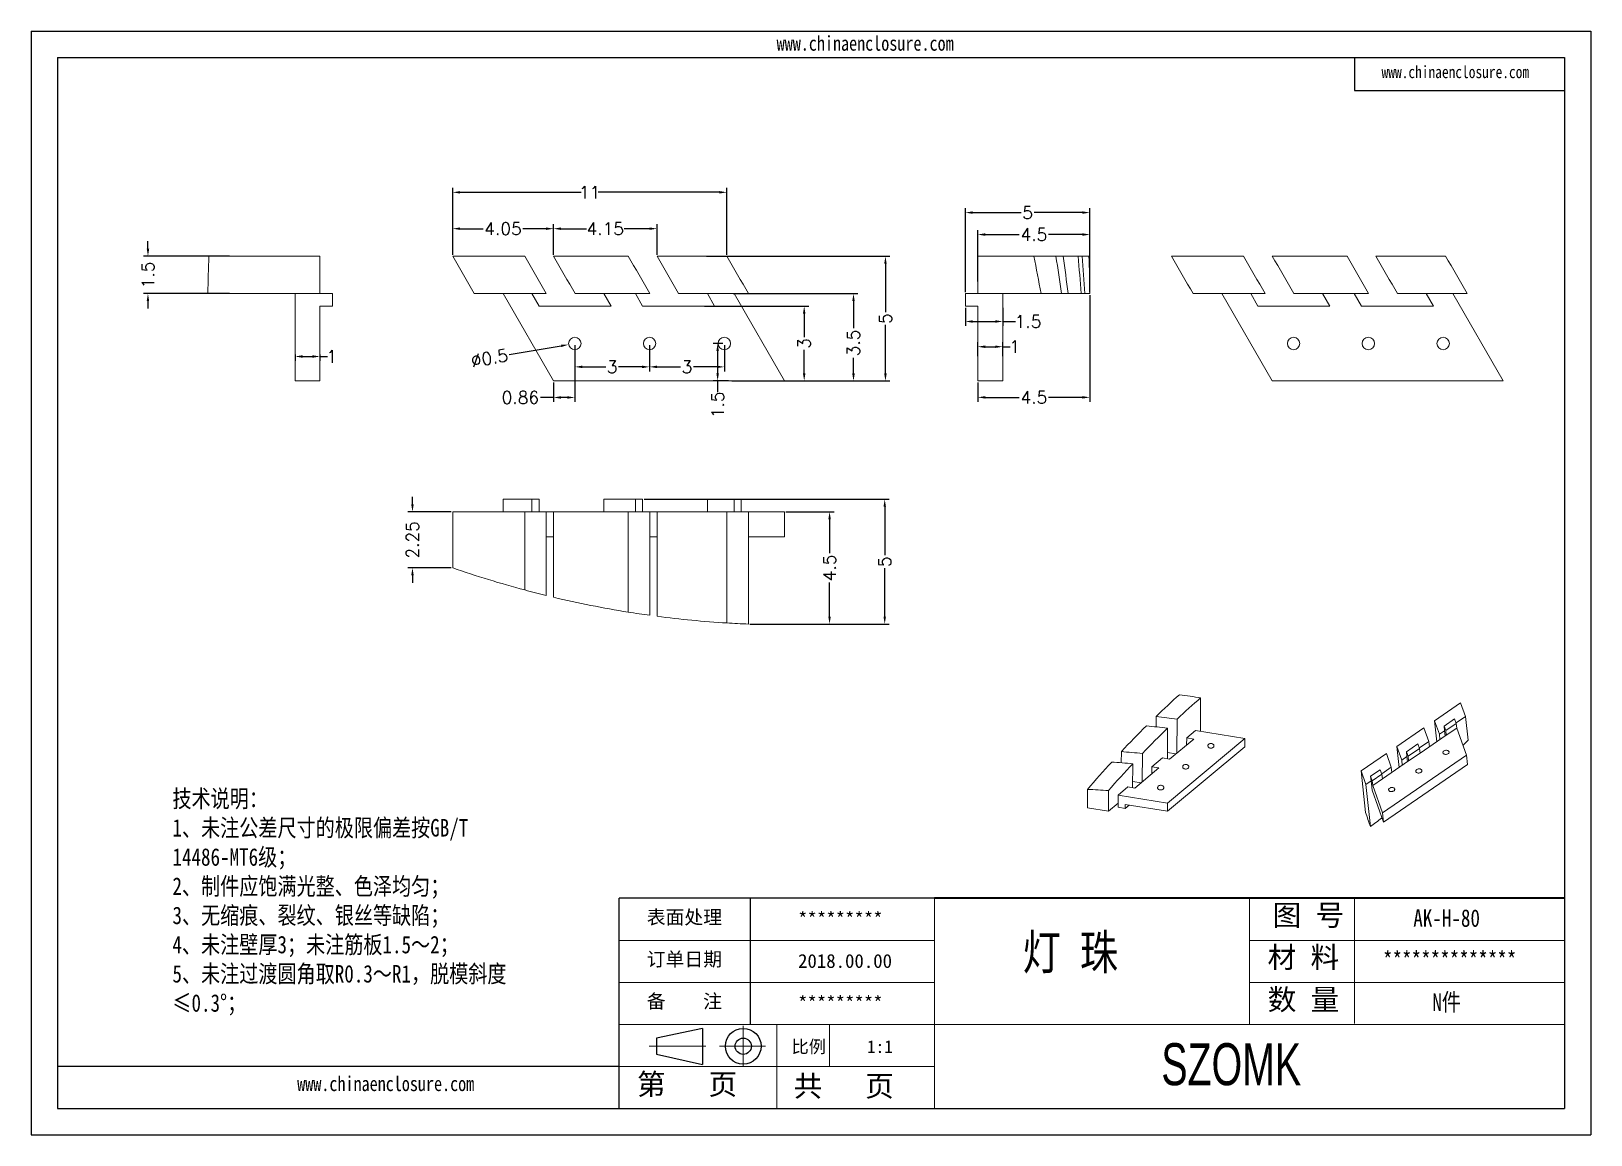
# Model space of a CAD drawing. Header units: inches. Extents: x 1582 to 2189, y 327 to 504.
# Drawn here: x 2126.6 to 2189.1, y 326.9 to 371.2 of the extents above; entities that cross this region are included whole.
import ezdxf

# ---------------------------------------------------------------- set-up
doc = ezdxf.new("R2010")
doc.units = ezdxf.units.IN
doc.header["$LTSCALE"] = 15
doc.linetypes.add('CENTER2', pattern=[28.575, 19.05, -3.175, 3.175, -3.175])
doc.layers.add('文字', color=81, linetype='Continuous')
for name, color, linetype, lineweight in [('粗实线', 7, 'Continuous', 30), ('细实线', 3, 'Continuous', 9), ('细点划线', 2, 'CENTER2', 9)]:
    doc.layers.add(name, color=color, linetype=linetype, lineweight=lineweight)
doc.styles.get("Standard").update_dxf_attribs({"font": 'txt', "bigfont": 'gbcbig.shx'})
doc.styles.add('宋体', font='', dxfattribs={"width": 0.8, "height": 3.5})
doc.styles.add('长仿宋', font='', dxfattribs={"width": 0.7, "height": 4})
doc.styles.get('宋体').set_extended_font_data('SimSun')
doc.styles.get('长仿宋').set_extended_font_data('SimSun')
doc.dimstyles.new('1', dxfattribs={"dimtxt": 0.5, "dimasz": 0.3, "dimexe": 0.18, "dimexo": 0.0625, "dimgap": 0.09, "dimtad": 0, "dimdsep": 46, "dimtxsty": 'Standard', "dimcen": 0, "dimclrd": 3, "dimclre": 3, "dimclrt": 256, "dimadec": 0, "dimazin": 2, "dimtfac": 1, "dimtofl": 0, "dimtmove": 0, "dimatfit": 3, "dimfxl": 1, "dimtolj": 1, "dimtzin": 0, "dimarcsym": 0})

# ---------------------------------------------------------------- blocks, each defined once
blk = doc.blocks.new('*D23')
at = {"color": 3, "lineweight": -2}
for p, q in [((2143.484, 362.193), (2143.484, 364.873)), ((2154.484, 362.193), (2154.484, 364.873)), ((2143.784, 364.693), (2148.644, 364.693)), ((2154.184, 364.693), (2149.324, 364.693))]:
    blk.add_line(p, q, dxfattribs=at)
at = {"color": 3}
for points in [[(2143.784, 364.743), (2143.784, 364.643), (2143.484, 364.693)], [(2154.184, 364.743), (2154.184, 364.643), (2154.484, 364.693)]]:
    blk.add_solid(points, dxfattribs=at)
at = {"layer": 'Defpoints', "color": 0}
for p in [(2154.484, 364.693), (2143.484, 362.131), (2154.484, 362.131)]:
    blk.add_point(p, dxfattribs=at)
at = {"insert": (2148.984, 364.693), "char_height": 0.5, "attachment_point": 5}
blk.add_mtext('\\A1;11', dxfattribs=at)
blk = doc.blocks.new('*D24')
at = {"color": 3, "lineweight": -2}
for p, q in [((2153.666, 362.131), (2161.028, 362.131)), ((2160.848, 361.831), (2160.848, 359.887)), ((2160.848, 357.431), (2160.848, 359.374)), ((2154.68, 357.131), (2161.028, 357.131))]:
    blk.add_line(p, q, dxfattribs=at)
at = {"color": 3}
for points in [[(2160.798, 361.831), (2160.898, 361.831), (2160.848, 362.131)], [(2160.798, 357.431), (2160.898, 357.431), (2160.848, 357.131)]]:
    blk.add_solid(points, dxfattribs=at)
at = {"layer": 'Defpoints', "color": 0}
for p in [(2153.603, 362.131), (2154.618, 357.131), (2160.848, 357.131)]:
    blk.add_point(p, dxfattribs=at)
at = {"insert": (2160.848, 359.631), "char_height": 0.5, "attachment_point": 5, "rotation": 90}
blk.add_mtext('\\A1;5', dxfattribs=at)
blk = doc.blocks.new('*D25')
at = {"color": 3, "lineweight": -2}
for p, q in [((2154.743, 360.631), (2159.746, 360.631)), ((2159.566, 360.331), (2159.566, 359.244)), ((2159.566, 357.431), (2159.566, 358.064)), ((2154.743, 357.131), (2159.746, 357.131))]:
    blk.add_line(p, q, dxfattribs=at)
at = {"color": 3}
for points in [[(2159.516, 360.331), (2159.616, 360.331), (2159.566, 360.631)], [(2159.516, 357.431), (2159.616, 357.431), (2159.566, 357.131)]]:
    blk.add_solid(points, dxfattribs=at)
at = {"layer": 'Defpoints', "color": 0}
for p in [(2154.68, 360.631), (2159.566, 360.631), (2154.68, 357.131)]:
    blk.add_point(p, dxfattribs=at)
at = {"insert": (2159.566, 358.654), "char_height": 0.5, "attachment_point": 5, "rotation": 90}
blk.add_mtext('\\A1;3.5', dxfattribs=at)
blk = doc.blocks.new('*D26')
at = {"color": 3, "lineweight": -2}
for p, q in [((2153.586, 360.131), (2157.768, 360.131)), ((2157.588, 359.831), (2157.588, 358.887)), ((2157.588, 357.431), (2157.588, 358.374)), ((2154.805, 357.131), (2157.768, 357.131))]:
    blk.add_line(p, q, dxfattribs=at)
at = {"color": 3}
for points in [[(2157.538, 359.831), (2157.638, 359.831), (2157.588, 360.131)], [(2157.538, 357.431), (2157.638, 357.431), (2157.588, 357.131)]]:
    blk.add_solid(points, dxfattribs=at)
at = {"layer": 'Defpoints', "color": 0}
for p in [(2153.524, 360.131), (2157.588, 360.131), (2154.743, 357.131)]:
    blk.add_point(p, dxfattribs=at)
at = {"insert": (2157.588, 358.631), "char_height": 0.5, "attachment_point": 5, "rotation": 90}
blk.add_mtext('\\A1;3', dxfattribs=at)
blk = doc.blocks.new('*D27')
at = {"color": 3, "lineweight": -2}
for p, q in [((2154.321, 358.631), (2153.935, 358.631)), ((2154.115, 358.331), (2154.115, 357.431)), ((2154.555, 357.131), (2153.935, 357.131)), ((2154.115, 357.131), (2154.115, 356.679))]:
    blk.add_line(p, q, dxfattribs=at)
at = {"color": 3}
for points in [[(2154.065, 358.331), (2154.165, 358.331), (2154.115, 358.631)], [(2154.065, 357.431), (2154.165, 357.431), (2154.115, 357.131)]]:
    blk.add_solid(points, dxfattribs=at)
at = {"layer": 'Defpoints', "color": 0}
for p in [(2154.384, 358.631), (2154.115, 357.131), (2154.618, 357.131)]:
    blk.add_point(p, dxfattribs=at)
at = {"insert": (2154.115, 356.173), "char_height": 0.5, "attachment_point": 5, "rotation": 90}
blk.add_mtext('\\A1;1.5', dxfattribs=at)
blk = doc.blocks.new('*D28')
at = {"color": 3, "lineweight": -2}
for p, q in [((2143.484, 362.193), (2143.484, 363.416)), ((2143.784, 363.236), (2144.708, 363.236)), ((2147.229, 363.236), (2146.305, 363.236)), ((2147.529, 362.193), (2147.529, 363.416))]:
    blk.add_line(p, q, dxfattribs=at)
at = {"color": 3}
for points in [[(2143.784, 363.286), (2143.784, 363.186), (2143.484, 363.236)], [(2147.229, 363.286), (2147.229, 363.186), (2147.529, 363.236)]]:
    blk.add_solid(points, dxfattribs=at)
at = {"layer": 'Defpoints', "color": 0}
for p in [(2143.484, 363.236), (2143.484, 362.131), (2147.529, 362.131)]:
    blk.add_point(p, dxfattribs=at)
at = {"insert": (2145.506, 363.236), "char_height": 0.5, "attachment_point": 5}
blk.add_mtext('\\A1;4.05', dxfattribs=at)
blk = doc.blocks.new('*D29')
at = {"color": 3, "lineweight": -2}
for p, q in [((2147.529, 362.193), (2147.529, 363.416)), ((2147.829, 363.236), (2148.85, 363.236)), ((2151.384, 363.236), (2150.363, 363.236)), ((2151.684, 362.193), (2151.684, 363.416))]:
    blk.add_line(p, q, dxfattribs=at)
at = {"color": 3}
for points in [[(2147.829, 363.286), (2147.829, 363.186), (2147.529, 363.236)], [(2151.384, 363.286), (2151.384, 363.186), (2151.684, 363.236)]]:
    blk.add_solid(points, dxfattribs=at)
at = {"layer": 'Defpoints', "color": 0}
for p in [(2151.684, 363.236), (2147.529, 362.131), (2151.684, 362.131)]:
    blk.add_point(p, dxfattribs=at)
at = {"insert": (2149.606, 363.236), "char_height": 0.5, "attachment_point": 5}
blk.add_mtext('\\A1;4.15', dxfattribs=at)
blk = doc.blocks.new('*D32')
at = {"color": 3, "lineweight": -2}
for p, q in [((2148.384, 358.568), (2148.384, 356.288)), ((2147.525, 357.068), (2147.525, 356.288)), ((2147.525, 356.468), (2147.001, 356.468)), ((2148.084, 356.468), (2147.825, 356.468))]:
    blk.add_line(p, q, dxfattribs=at)
at = {"color": 3}
for points in [[(2147.825, 356.518), (2147.825, 356.418), (2147.525, 356.468)], [(2148.084, 356.518), (2148.084, 356.418), (2148.384, 356.468)]]:
    blk.add_solid(points, dxfattribs=at)
at = {"layer": 'Defpoints', "color": 0}
for p in [(2148.384, 358.631), (2147.525, 357.131), (2148.384, 356.468)]:
    blk.add_point(p, dxfattribs=at)
at = {"insert": (2146.202, 356.468), "char_height": 0.5, "attachment_point": 5}
blk.add_mtext('\\A1;0.86', dxfattribs=at)
blk = doc.blocks.new('*D33')
at = {"color": 3, "lineweight": -2}
for p, q in [((2148.384, 358.568), (2148.384, 357.515)), ((2151.384, 358.568), (2151.384, 357.515)), ((2148.684, 357.695), (2149.627, 357.695)), ((2151.084, 357.695), (2150.14, 357.695))]:
    blk.add_line(p, q, dxfattribs=at)
at = {"color": 3}
for points in [[(2148.684, 357.745), (2148.684, 357.645), (2148.384, 357.695)], [(2151.084, 357.745), (2151.084, 357.645), (2151.384, 357.695)]]:
    blk.add_solid(points, dxfattribs=at)
at = {"layer": 'Defpoints', "color": 0}
for p in [(2148.384, 358.631), (2151.384, 358.631), (2151.384, 357.695)]:
    blk.add_point(p, dxfattribs=at)
at = {"insert": (2149.884, 357.695), "char_height": 0.5, "attachment_point": 5}
blk.add_mtext('\\A1;3', dxfattribs=at)
blk = doc.blocks.new('*D34')
at = {"color": 3, "lineweight": -2}
for p, q in [((2151.384, 358.568), (2151.384, 357.515)), ((2154.384, 358.568), (2154.384, 357.515)), ((2151.684, 357.695), (2152.627, 357.695)), ((2154.084, 357.695), (2153.14, 357.695))]:
    blk.add_line(p, q, dxfattribs=at)
at = {"color": 3}
for points in [[(2151.684, 357.745), (2151.684, 357.645), (2151.384, 357.695)], [(2154.084, 357.745), (2154.084, 357.645), (2154.384, 357.695)]]:
    blk.add_solid(points, dxfattribs=at)
at = {"layer": 'Defpoints', "color": 0}
for p in [(2151.384, 358.631), (2154.384, 358.631), (2154.384, 357.695)]:
    blk.add_point(p, dxfattribs=at)
at = {"insert": (2152.884, 357.695), "char_height": 0.5, "attachment_point": 5}
blk.add_mtext('\\A1;3', dxfattribs=at)
blk = doc.blocks.new('*D35')
at = {"color": 3, "lineweight": -2}
for p, q in [((2169.053, 360.568), (2169.053, 356.293)), ((2164.553, 357.068), (2164.553, 356.293)), ((2164.853, 356.473), (2166.213, 356.473)), ((2168.753, 356.473), (2167.393, 356.473))]:
    blk.add_line(p, q, dxfattribs=at)
at = {"color": 3}
for points in [[(2164.853, 356.523), (2164.853, 356.423), (2164.553, 356.473)], [(2168.753, 356.523), (2168.753, 356.423), (2169.053, 356.473)]]:
    blk.add_solid(points, dxfattribs=at)
at = {"layer": 'Defpoints', "color": 0}
for p in [(2169.053, 360.631), (2164.553, 357.131), (2169.053, 356.473)]:
    blk.add_point(p, dxfattribs=at)
at = {"insert": (2166.803, 356.473), "char_height": 0.5, "attachment_point": 5}
blk.add_mtext('\\A1;4.5', dxfattribs=at)
blk = doc.blocks.new('*D36')
at = {"color": 3, "lineweight": -2}
for p, q in [((2164.553, 358.118), (2164.553, 358.683)), ((2165.553, 358.118), (2165.553, 358.683)), ((2164.853, 358.503), (2165.253, 358.503)), ((2165.553, 358.503), (2165.853, 358.503))]:
    blk.add_line(p, q, dxfattribs=at)
at = {"color": 3}
for points in [[(2164.853, 358.553), (2164.853, 358.453), (2164.553, 358.503)], [(2165.253, 358.553), (2165.253, 358.453), (2165.553, 358.503)]]:
    blk.add_solid(points, dxfattribs=at)
at = {"layer": 'Defpoints', "color": 0}
for p in [(2164.553, 358.056), (2165.553, 358.503), (2165.553, 358.056)]:
    blk.add_point(p, dxfattribs=at)
at = {"insert": (2166.026, 358.503), "char_height": 0.5, "attachment_point": 5}
blk.add_mtext('\\A1;1', dxfattribs=at)
blk = doc.blocks.new('*D37')
at = {"color": 3, "lineweight": -2}
for p, q in [((2164.053, 360.068), (2164.053, 359.335)), ((2165.553, 360.068), (2165.553, 359.335)), ((2164.353, 359.515), (2165.253, 359.515)), ((2165.553, 359.515), (2166.065, 359.515))]:
    blk.add_line(p, q, dxfattribs=at)
at = {"color": 3}
for points in [[(2164.353, 359.565), (2164.353, 359.465), (2164.053, 359.515)], [(2165.253, 359.565), (2165.253, 359.465), (2165.553, 359.515)]]:
    blk.add_solid(points, dxfattribs=at)
at = {"layer": 'Defpoints', "color": 0}
for p in [(2164.053, 360.131), (2165.553, 360.131), (2165.553, 359.515)]:
    blk.add_point(p, dxfattribs=at)
at = {"insert": (2166.571, 359.515), "char_height": 0.5, "attachment_point": 5}
blk.add_mtext('\\A1;1.5', dxfattribs=at)
blk = doc.blocks.new('*D38')
at = {"color": 3, "lineweight": -2}
for p, q in [((2164.553, 361.122), (2164.553, 363.18)), ((2164.853, 363), (2166.213, 363)), ((2168.753, 363), (2167.393, 363)), ((2169.053, 360.693), (2169.053, 363.18))]:
    blk.add_line(p, q, dxfattribs=at)
at = {"color": 3}
for points in [[(2164.853, 363.05), (2164.853, 362.95), (2164.553, 363)], [(2168.753, 363.05), (2168.753, 362.95), (2169.053, 363)]]:
    blk.add_solid(points, dxfattribs=at)
at = {"layer": 'Defpoints', "color": 0}
for p in [(2169.053, 363), (2164.553, 361.06), (2169.053, 360.631)]:
    blk.add_point(p, dxfattribs=at)
at = {"insert": (2166.803, 363), "char_height": 0.5, "attachment_point": 5}
blk.add_mtext('\\A1;4.5', dxfattribs=at)
blk = doc.blocks.new('*D39')
at = {"color": 3, "lineweight": -2}
for p, q in [((2164.053, 360.693), (2164.053, 364.061)), ((2164.353, 363.881), (2166.296, 363.881)), ((2168.753, 363.881), (2166.81, 363.881)), ((2169.053, 360.693), (2169.053, 364.061))]:
    blk.add_line(p, q, dxfattribs=at)
at = {"color": 3}
for points in [[(2164.353, 363.931), (2164.353, 363.831), (2164.053, 363.881)], [(2168.753, 363.931), (2168.753, 363.831), (2169.053, 363.881)]]:
    blk.add_solid(points, dxfattribs=at)
at = {"layer": 'Defpoints', "color": 0}
for p in [(2169.053, 363.881), (2164.053, 360.631), (2169.053, 360.631)]:
    blk.add_point(p, dxfattribs=at)
at = {"insert": (2166.553, 363.881), "char_height": 0.5, "attachment_point": 5}
blk.add_mtext('\\A1;5', dxfattribs=at)
blk = doc.blocks.new('*D40')
at = {"color": 3, "lineweight": -2}
for p, q in [((2137.159, 358.194), (2137.159, 357.931)), ((2137.459, 358.111), (2137.859, 358.111)), ((2138.159, 358.194), (2138.159, 357.931)), ((2138.159, 358.111), (2138.459, 358.111))]:
    blk.add_line(p, q, dxfattribs=at)
at = {"color": 3}
for points in [[(2137.459, 358.161), (2137.459, 358.061), (2137.159, 358.111)], [(2137.859, 358.161), (2137.859, 358.061), (2138.159, 358.111)]]:
    blk.add_solid(points, dxfattribs=at)
at = {"layer": 'Defpoints', "color": 0}
for p in [(2137.159, 358.256), (2138.159, 358.256), (2138.159, 358.111)]:
    blk.add_point(p, dxfattribs=at)
at = {"insert": (2138.632, 358.111), "char_height": 0.5, "attachment_point": 5}
blk.add_mtext('\\A1;1', dxfattribs=at)
blk = doc.blocks.new('*D41')
at = {"color": 3, "lineweight": -2}
for p, q in [((2131.258, 362.431), (2131.258, 362.731)), ((2134.525, 362.131), (2131.078, 362.131)), ((2134.525, 360.631), (2131.078, 360.631)), ((2131.258, 360.331), (2131.258, 360.031))]:
    blk.add_line(p, q, dxfattribs=at)
at = {"color": 3}
for points in [[(2131.208, 362.431), (2131.308, 362.431), (2131.258, 362.131)], [(2131.208, 360.331), (2131.308, 360.331), (2131.258, 360.631)]]:
    blk.add_solid(points, dxfattribs=at)
at = {"layer": 'Defpoints', "color": 0}
for p in [(2131.258, 362.131), (2134.588, 362.131), (2134.588, 360.631)]:
    blk.add_point(p, dxfattribs=at)
at = {"insert": (2131.258, 361.381), "char_height": 0.5, "attachment_point": 5, "rotation": 90}
blk.add_mtext('\\A1;1.5', dxfattribs=at)
blk = doc.blocks.new('*D42')
at = {"color": 3, "lineweight": -2}
for p, q in [((2156.856, 351.885), (2158.786, 351.885)), ((2158.606, 351.585), (2158.606, 350.225)), ((2158.606, 347.685), (2158.606, 349.045)), ((2155.412, 347.385), (2158.786, 347.385))]:
    blk.add_line(p, q, dxfattribs=at)
at = {"color": 3}
for points in [[(2158.556, 351.585), (2158.656, 351.585), (2158.606, 351.885)], [(2158.556, 347.685), (2158.656, 347.685), (2158.606, 347.385)]]:
    blk.add_solid(points, dxfattribs=at)
at = {"layer": 'Defpoints', "color": 0}
for p in [(2156.793, 351.885), (2155.35, 347.385), (2158.606, 347.385)]:
    blk.add_point(p, dxfattribs=at)
at = {"insert": (2158.606, 349.635), "char_height": 0.5, "attachment_point": 5, "rotation": 90}
blk.add_mtext('\\A1;4.5', dxfattribs=at)
blk = doc.blocks.new('*D44')
at = {"color": 3, "lineweight": -2}
for p, q in [((2151.169, 352.385), (2160.999, 352.385)), ((2160.819, 352.085), (2160.819, 350.141)), ((2160.819, 347.685), (2160.819, 349.628)), ((2155.412, 347.385), (2160.999, 347.385))]:
    blk.add_line(p, q, dxfattribs=at)
at = {"color": 3}
for points in [[(2160.769, 352.085), (2160.869, 352.085), (2160.819, 352.385)], [(2160.769, 347.685), (2160.869, 347.685), (2160.819, 347.385)]]:
    blk.add_solid(points, dxfattribs=at)
at = {"layer": 'Defpoints', "color": 0}
for p in [(2151.106, 352.385), (2160.819, 352.385), (2155.35, 347.385)]:
    blk.add_point(p, dxfattribs=at)
at = {"insert": (2160.819, 349.885), "char_height": 0.5, "attachment_point": 5, "rotation": 90}
blk.add_mtext('\\A1;5', dxfattribs=at)
blk = doc.blocks.new('*D45')
at = {"color": 3, "lineweight": -2}
for p, q in [((2141.871, 352.185), (2141.871, 352.485)), ((2143.421, 351.885), (2141.691, 351.885)), ((2143.421, 349.635), (2141.691, 349.635)), ((2141.871, 349.335), (2141.871, 349.035))]:
    blk.add_line(p, q, dxfattribs=at)
at = {"color": 3}
for points in [[(2141.821, 352.185), (2141.921, 352.185), (2141.871, 351.885)], [(2141.821, 349.335), (2141.921, 349.335), (2141.871, 349.635)]]:
    blk.add_solid(points, dxfattribs=at)
at = {"layer": 'Defpoints', "color": 0}
for p in [(2141.871, 351.885), (2143.484, 351.885), (2143.484, 349.635)]:
    blk.add_point(p, dxfattribs=at)
at = {"insert": (2141.871, 350.76), "char_height": 0.5, "attachment_point": 5, "rotation": 90}
blk.add_mtext('\\A1;2.25', dxfattribs=at)
blk = doc.blocks.new('*D46')
at = {"color": 3, "lineweight": -2}
blk.add_line((2145.746, 358.185), (2147.841, 358.539), dxfattribs=at)
at = {"color": 3}
blk.add_solid([(2147.833, 358.588), (2147.85, 358.49), (2148.137, 358.589)], dxfattribs=at)
at = {"layer": 'Defpoints', "color": 0}
for p in [(2148.137, 358.589), (2148.63, 358.672)]:
    blk.add_point(p, dxfattribs=at)
at = {"insert": (2144.959, 358.051), "char_height": 0.5, "attachment_point": 5, "rotation": 9.59983}
blk.add_mtext('\\A1;∅0.5', dxfattribs=at)

msp = doc.modelspace()

# ---------------------------------------------------------------- linework, layer by layer
for p, q in [((2126.573, 371.153), (2189.148, 371.153)), ((2126.573, 371.153), (2126.573, 326.907)), ((2189.148, 371.153), (2189.148, 326.907)), ((2127.627, 370.099), (2188.095, 370.099)), ((2127.627, 370.099), (2127.627, 327.961)), ((2179.667, 370.099), (2179.667, 368.782)), ((2188.095, 370.099), (2188.095, 327.961)), ((2179.667, 368.782), (2188.095, 368.782)), ((2162.812, 336.389), (2150.17, 336.389)), ((2150.17, 327.961), (2150.17, 336.389)), ((2155.438, 331.332), (2155.438, 336.389)), ((2150.17, 329.646), (2127.627, 329.646)), ((2127.627, 327.961), (2188.095, 327.961)), ((2126.573, 326.907), (2189.148, 326.907))]:
    msp.add_line(p, q)
at = {"color": 7, "linetype": 'Continuous', "lineweight": 15}
for p, q in [((2133.702, 362.131), (2138.159, 362.131)), ((2138.159, 360.631), (2138.159, 362.131)), ((2164.553, 362.131), (2164.553, 360.631)), ((2166.803, 362.131), (2164.553, 362.131)), ((2167.693, 362.131), (2167.979, 362.131)), ((2168.58, 362.131), (2168.743, 362.131)), ((2133.659, 360.631), (2138.159, 360.631)), ((2137.159, 360.631), (2137.159, 357.131)), ((2138.659, 360.631), (2138.159, 360.631)), ((2138.659, 360.131), (2138.659, 360.631)), ((2147.525, 357.131), (2145.504, 360.631)), ((2146.663, 360.631), (2146.952, 360.131)), ((2149.838, 360.131), (2149.55, 360.631)), ((2150.818, 360.631), (2151.106, 360.131)), ((2153.993, 360.131), (2153.704, 360.631)), ((2154.772, 360.631), (2156.793, 357.131)), ((2164.053, 360.631), (2164.553, 360.631)), ((2164.053, 360.631), (2164.053, 360.131)), ((2164.553, 360.631), (2167.091, 360.631)), ((2165.553, 357.131), (2165.553, 360.631)), ((2168.175, 360.631), (2167.915, 360.631)), ((2168.847, 360.631), (2168.709, 360.631)), ((2176.365, 357.131), (2174.344, 360.631)), ((2175.503, 360.631), (2175.791, 360.131)), ((2178.678, 360.131), (2178.389, 360.631)), ((2179.657, 360.631), (2179.946, 360.131)), ((2182.833, 360.131), (2182.544, 360.631)), ((2183.612, 360.631), (2185.633, 357.131)), ((2138.159, 360.131), (2138.659, 360.131)), ((2138.159, 357.131), (2138.159, 360.131)), ((2146.952, 360.131), (2149.838, 360.131)), ((2151.106, 360.131), (2153.993, 360.131)), ((2164.053, 360.131), (2164.553, 360.131)), ((2164.553, 360.131), (2164.553, 357.131)), ((2175.791, 360.131), (2178.678, 360.131)), ((2179.946, 360.131), (2182.833, 360.131)), ((2138.159, 357.131), (2137.159, 357.131)), ((2147.525, 357.131), (2156.793, 357.131)), ((2164.553, 357.131), (2165.553, 357.131)), ((2176.365, 357.131), (2185.633, 357.131)), ((2146.663, 352.385), (2145.504, 352.385)), ((2145.504, 352.385), (2145.504, 351.885)), ((2146.663, 352.385), (2146.663, 351.885)), ((2146.952, 352.385), (2146.663, 352.385)), ((2146.952, 352.385), (2146.952, 351.885)), ((2150.818, 352.385), (2149.55, 352.385)), ((2149.55, 352.385), (2149.55, 351.885)), ((2150.818, 352.385), (2150.818, 351.885)), ((2151.106, 352.385), (2150.818, 352.385)), ((2151.106, 352.385), (2151.106, 351.885)), ((2153.704, 352.385), (2153.704, 351.885)), ((2154.772, 352.385), (2153.704, 352.385)), ((2154.772, 352.385), (2154.772, 351.885)), ((2155.061, 352.385), (2154.772, 352.385)), ((2155.061, 351.885), (2155.061, 352.385)), ((2143.484, 349.635), (2143.484, 351.885)), ((2146.374, 351.885), (2143.484, 351.885)), ((2147.24, 351.885), (2146.374, 351.885)), ((2146.374, 351.885), (2146.374, 348.75)), ((2147.24, 351.885), (2147.24, 348.528)), ((2147.24, 351.885), (2147.529, 351.885)), ((2150.529, 351.885), (2147.529, 351.885)), ((2147.529, 351.885), (2147.529, 348.458)), ((2150.529, 351.885), (2150.529, 347.863)), ((2151.395, 351.885), (2150.529, 351.885)), ((2151.395, 351.885), (2151.395, 347.734)), ((2151.395, 351.885), (2151.684, 351.885)), ((2151.684, 351.885), (2151.684, 347.695)), ((2154.484, 351.885), (2151.684, 351.885)), ((2154.484, 347.428), (2154.484, 351.885)), ((2155.35, 351.885), (2154.484, 351.885)), ((2155.35, 347.385), (2155.35, 351.885)), ((2156.793, 351.885), (2155.35, 351.885)), ((2156.793, 351.885), (2156.793, 350.885)), ((2147.24, 350.885), (2147.529, 350.885)), ((2151.395, 350.885), (2151.684, 350.885)), ((2155.35, 350.885), (2156.793, 350.885)), ((2173.494, 344.426), (2173.485, 343.088)), ((2182.874, 343.51), (2183.924, 344.229)), ((2183.924, 344.229), (2184.121, 343.683)), ((2171.705, 343.26), (2171.708, 343.682)), ((2172.555, 343.576), (2172.545, 342.215)), ((2183.261, 343.295), (2183.681, 343.583)), ((2183.681, 343.583), (2183.747, 343.401)), ((2183.74, 343.422), (2184.121, 343.683)), ((2184.121, 343.683), (2184.224, 342.734)), ((2172.159, 341.983), (2172.167, 343.207)), ((2173.293, 343.12), (2172.935, 342.821)), ((2173.293, 343.12), (2175.268, 342.793)), ((2181.364, 342.478), (2182.454, 343.224)), ((2183.346, 342.926), (2182.298, 342.209)), ((2182.454, 343.224), (2182.651, 342.678)), ((2183.071, 342.965), (2182.874, 343.51)), ((2182.874, 343.51), (2182.965, 342.665)), ((2183.071, 342.965), (2183.281, 343.108)), ((2183.071, 342.965), (2183.094, 342.753)), ((2183.326, 343.113), (2183.261, 343.295)), ((2183.261, 343.295), (2183.281, 343.108)), ((2183.281, 343.108), (2183.304, 342.897)), ((2183.747, 343.401), (2183.326, 343.113)), ((2183.326, 343.113), (2183.346, 342.926)), ((2183.767, 343.214), (2183.346, 342.926)), ((2183.747, 343.401), (2183.767, 343.214)), ((2183.767, 343.214), (2184.162, 342.123)), ((2175.266, 342.466), (2172.158, 339.876)), ((2172.16, 340.203), (2175.268, 342.793)), ((2172.249, 341.968), (2173.217, 342.775)), ((2172.933, 342.538), (2172.935, 342.821)), ((2173.217, 342.775), (2172.935, 342.821)), ((2175.266, 342.466), (2175.268, 342.793)), ((2181.562, 341.932), (2181.364, 342.478)), ((2181.364, 342.478), (2181.456, 341.633)), ((2181.751, 342.263), (2182.212, 342.578)), ((2182.278, 342.396), (2181.817, 342.081)), ((2182.212, 342.578), (2182.278, 342.396)), ((2182.27, 342.417), (2182.651, 342.678)), ((2182.278, 342.396), (2182.298, 342.209)), ((2182.674, 342.467), (2182.651, 342.678)), ((2184.224, 342.734), (2184.018, 342.52)), ((2170.31, 341.823), (2170.313, 342.272)), ((2170.765, 340.822), (2170.772, 341.786)), ((2171.16, 342.196), (2171.152, 341.054)), ((2171.966, 342.015), (2171.541, 341.66)), ((2171.966, 342.015), (2172.249, 341.968)), ((2172.16, 342.235), (2172.502, 342.179)), ((2179.928, 341.496), (2180.945, 342.191)), ((2181.837, 341.894), (2180.788, 341.177)), ((2180.795, 339.82), (2184.162, 342.123)), ((2184.202, 341.749), (2180.835, 339.446)), ((2180.945, 342.191), (2181.142, 341.646)), ((2181.562, 341.932), (2181.771, 342.076)), ((2181.562, 341.932), (2181.584, 341.721)), ((2181.751, 342.263), (2181.771, 342.076)), ((2181.817, 342.081), (2181.751, 342.263)), ((2181.771, 342.076), (2181.794, 341.865)), ((2181.817, 342.081), (2181.837, 341.894)), ((2182.298, 342.209), (2181.837, 341.894)), ((2184.162, 342.123), (2184.202, 341.749)), ((2170.767, 341.074), (2171.108, 341.018)), ((2170.855, 340.807), (2171.823, 341.614)), ((2171.539, 341.377), (2171.541, 341.66)), ((2171.823, 341.614), (2171.541, 341.66)), ((2180.125, 340.95), (2179.928, 341.496)), ((2180.108, 339.83), (2179.928, 341.496)), ((2180.125, 340.95), (2180.335, 341.093)), ((2180.315, 341.28), (2180.702, 341.546)), ((2180.315, 341.28), (2180.335, 341.093)), ((2180.38, 341.098), (2180.315, 341.28)), ((2180.335, 341.093), (2180.375, 340.72)), ((2180.768, 341.364), (2180.38, 341.098)), ((2180.4, 340.911), (2180.38, 341.098)), ((2180.788, 341.177), (2180.4, 340.911)), ((2180.702, 341.546), (2180.768, 341.364)), ((2180.761, 341.385), (2181.142, 341.646)), ((2180.768, 341.364), (2180.788, 341.177)), ((2181.165, 341.434), (2181.142, 341.646)), ((2168.953, 340.756), (2168.948, 340.02)), ((2169.795, 339.88), (2169.801, 340.711)), ((2170.182, 340.203), (2170.184, 340.53)), ((2170.573, 340.854), (2170.184, 340.53)), ((2172.16, 340.203), (2170.184, 340.53)), ((2170.573, 340.854), (2170.855, 340.807)), ((2180.307, 339.268), (2180.125, 340.95)), ((2180.375, 340.72), (2180.835, 339.446)), ((2180.795, 339.82), (2180.4, 340.911)), ((2168.948, 340.02), (2169.795, 339.88)), ((2170.182, 340.203), (2169.795, 339.88)), ((2170.181, 340.039), (2170.182, 340.203)), ((2170.181, 340.039), (2170.463, 339.992)), ((2170.463, 339.992), (2170.464, 340.156)), ((2170.463, 339.992), (2170.627, 340.129)), ((2170.464, 340.156), (2172.158, 339.876)), ((2172.158, 339.876), (2172.16, 340.203)), ((2180.795, 339.82), (2180.835, 339.446))]:
    msp.add_line(p, q, dxfattribs=at)
at = {"color": 7, "linetype": 'Continuous', "lineweight": 15, "flags": 128}
for points in [[(2173.988, 342.572), (2173.967, 342.583), (2173.943, 342.591), (2173.917, 342.596), (2173.891, 342.596), (2173.866, 342.592), (2173.842, 342.584), (2173.821, 342.572), (2173.803, 342.558), (2173.79, 342.541), (2173.782, 342.522), (2173.779, 342.502), (2173.782, 342.483), (2173.79, 342.464), (2173.803, 342.447), (2173.82, 342.432), (2173.841, 342.42), (2173.865, 342.412), (2173.891, 342.408), (2173.917, 342.408), (2173.942, 342.412), (2173.966, 342.42), (2173.988, 342.431), (2174.005, 342.446), (2174.018, 342.463), (2174.026, 342.482), (2174.029, 342.501), (2174.026, 342.521), (2174.018, 342.54), (2174.005, 342.557), (2173.988, 342.572)], [(2183.247, 342.178), (2183.267, 342.168), (2183.29, 342.161), (2183.315, 342.157), (2183.341, 342.157), (2183.366, 342.161), (2183.391, 342.168), (2183.413, 342.179), (2183.432, 342.192), (2183.447, 342.207), (2183.457, 342.223), (2183.462, 342.241), (2183.462, 342.258), (2183.456, 342.274), (2183.445, 342.289), (2183.429, 342.302), (2183.409, 342.312), (2183.386, 342.319), (2183.361, 342.323), (2183.335, 342.322), (2183.309, 342.319), (2183.285, 342.312), (2183.263, 342.301), (2183.244, 342.288), (2183.229, 342.273), (2183.219, 342.257), (2183.214, 342.239), (2183.214, 342.222), (2183.22, 342.206), (2183.231, 342.191), (2183.247, 342.178)], [(2172.982, 341.733), (2172.961, 341.745), (2172.937, 341.753), (2172.911, 341.757), (2172.885, 341.757), (2172.86, 341.753), (2172.836, 341.746), (2172.814, 341.734), (2172.797, 341.719), (2172.784, 341.702), (2172.776, 341.684), (2172.773, 341.664), (2172.776, 341.644), (2172.784, 341.625), (2172.797, 341.608), (2172.814, 341.594), (2172.835, 341.582), (2172.859, 341.574), (2172.885, 341.569), (2172.911, 341.569), (2172.936, 341.573), (2172.96, 341.581), (2172.981, 341.593), (2172.999, 341.607), (2173.012, 341.624), (2173.02, 341.643), (2173.023, 341.663), (2173.02, 341.683), (2173.012, 341.701), (2172.999, 341.719), (2172.982, 341.733)], [(2182.157, 341.432), (2182.177, 341.422), (2182.2, 341.415), (2182.225, 341.412), (2182.251, 341.412), (2182.277, 341.416), (2182.301, 341.423), (2182.323, 341.433), (2182.342, 341.446), (2182.357, 341.461), (2182.367, 341.478), (2182.372, 341.495), (2182.372, 341.512), (2182.366, 341.529), (2182.355, 341.544), (2182.339, 341.557), (2182.319, 341.567), (2182.296, 341.574), (2182.271, 341.577), (2182.245, 341.577), (2182.22, 341.573), (2182.195, 341.566), (2182.173, 341.556), (2182.154, 341.543), (2182.139, 341.528), (2182.129, 341.511), (2182.124, 341.494), (2182.124, 341.477), (2182.13, 341.46), (2182.142, 341.445), (2182.157, 341.432)], [(2171.976, 340.895), (2171.954, 340.907), (2171.931, 340.915), (2171.905, 340.919), (2171.879, 340.919), (2171.853, 340.915), (2171.829, 340.907), (2171.808, 340.896), (2171.791, 340.881), (2171.778, 340.864), (2171.77, 340.845), (2171.767, 340.826), (2171.769, 340.806), (2171.777, 340.787), (2171.79, 340.77), (2171.808, 340.755), (2171.829, 340.744), (2171.853, 340.735), (2171.878, 340.731), (2171.905, 340.731), (2171.93, 340.735), (2171.954, 340.743), (2171.975, 340.754), (2171.993, 340.769), (2172.006, 340.786), (2172.014, 340.805), (2172.017, 340.825), (2172.014, 340.844), (2172.006, 340.863), (2171.993, 340.88), (2171.976, 340.895)], [(2181.067, 340.687), (2181.087, 340.677), (2181.11, 340.67), (2181.135, 340.667), (2181.161, 340.667), (2181.187, 340.67), (2181.211, 340.678), (2181.234, 340.688), (2181.253, 340.701), (2181.267, 340.716), (2181.278, 340.733), (2181.282, 340.75), (2181.282, 340.767), (2181.276, 340.784), (2181.265, 340.799), (2181.249, 340.811), (2181.229, 340.821), (2181.207, 340.828), (2181.182, 340.832), (2181.156, 340.832), (2181.13, 340.828), (2181.105, 340.821), (2181.083, 340.81), (2181.064, 340.797), (2181.049, 340.782), (2181.039, 340.766), (2181.034, 340.749), (2181.035, 340.731), (2181.041, 340.715), (2181.052, 340.7), (2181.067, 340.687)]]:
    msp.add_lwpolyline(points, dxfattribs=at)
at = {"color": 7, "linetype": 'Continuous', "lineweight": 15}
for centre in [(2148.384, 358.631), (2151.384, 358.631), (2154.384, 358.631), (2177.223, 358.631), (2180.223, 358.631), (2183.223, 358.631)]:
    msp.add_circle(centre, 0.25, dxfattribs=at)
for points in [[(2133.702, 362.131), (2133.685, 361.631), (2133.67, 361.131), (2133.659, 360.631)], [(2144.35, 360.631), (2144.061, 361.131), (2143.772, 361.631), (2143.484, 362.131)], [(2143.484, 362.131), (2144.444, 362.131), (2145.407, 362.131), (2146.374, 362.131)], [(2146.374, 362.131), (2146.663, 361.631), (2146.951, 361.131), (2147.24, 360.631)], [(2148.395, 360.631), (2148.106, 361.131), (2147.818, 361.631), (2147.529, 362.131)], [(2147.529, 362.131), (2148.525, 362.131), (2149.525, 362.131), (2150.529, 362.131)], [(2150.529, 362.131), (2150.818, 361.631), (2151.106, 361.131), (2151.395, 360.631)], [(2152.55, 360.631), (2152.261, 361.131), (2151.972, 361.631), (2151.684, 362.131)], [(2151.684, 362.131), (2152.614, 362.131), (2153.547, 362.131), (2154.484, 362.131)], [(2154.484, 362.131), (2154.772, 361.631), (2155.061, 361.131), (2155.35, 360.631)], [(2167.091, 360.631), (2166.999, 361.131), (2166.902, 361.631), (2166.803, 362.131)], [(2166.803, 362.131), (2167.134, 362.131), (2167.429, 362.131), (2167.688, 362.131)], [(2167.688, 362.131), (2167.765, 361.631), (2167.839, 361.131), (2167.91, 360.631)], [(2168.175, 360.631), (2168.113, 361.131), (2168.048, 361.631), (2167.979, 362.131)], [(2167.979, 362.131), (2168.216, 362.131), (2168.415, 362.131), (2168.575, 362.131)], [(2168.575, 362.131), (2168.621, 361.631), (2168.664, 361.131), (2168.704, 360.631)], [(2168.847, 360.631), (2168.815, 361.131), (2168.781, 361.631), (2168.743, 362.131)], [(2168.743, 362.131), (2168.865, 362.131), (2168.954, 362.131), (2169.01, 362.131)], [(2169.01, 362.131), (2169.028, 361.631), (2169.042, 361.131), (2169.053, 360.631)], [(2173.189, 360.631), (2172.901, 361.131), (2172.612, 361.631), (2172.323, 362.131)], [(2172.323, 362.131), (2173.284, 362.131), (2174.247, 362.131), (2175.214, 362.131)], [(2175.214, 362.131), (2175.502, 361.631), (2175.791, 361.131), (2176.08, 360.631)], [(2177.235, 360.631), (2176.946, 361.131), (2176.657, 361.631), (2176.369, 362.131)], [(2176.369, 362.131), (2177.365, 362.131), (2178.365, 362.131), (2179.369, 362.131)], [(2179.369, 362.131), (2179.657, 361.631), (2179.946, 361.131), (2180.235, 360.631)], [(2181.389, 360.631), (2181.101, 361.131), (2180.812, 361.631), (2180.523, 362.131)], [(2180.523, 362.131), (2181.454, 362.131), (2182.387, 362.131), (2183.323, 362.131)], [(2183.323, 362.131), (2183.612, 361.631), (2183.901, 361.131), (2184.189, 360.631)], [(2144.35, 360.631), (2145.31, 360.631), (2146.273, 360.631), (2147.24, 360.631)], [(2148.395, 360.631), (2149.391, 360.631), (2150.391, 360.631), (2151.395, 360.631)], [(2152.55, 360.631), (2153.48, 360.631), (2154.413, 360.631), (2155.35, 360.631)], [(2167.091, 360.631), (2167.4, 360.631), (2167.673, 360.631), (2167.91, 360.631)], [(2168.175, 360.631), (2168.389, 360.631), (2168.566, 360.631), (2168.704, 360.631)], [(2168.847, 360.631), (2168.948, 360.631), (2169.017, 360.631), (2169.053, 360.631)], [(2173.189, 360.631), (2174.15, 360.631), (2175.113, 360.631), (2176.08, 360.631)], [(2177.235, 360.631), (2178.231, 360.631), (2179.231, 360.631), (2180.235, 360.631)], [(2181.389, 360.631), (2182.32, 360.631), (2183.253, 360.631), (2184.189, 360.631)], [(2143.484, 349.635), (2144.444, 349.304), (2145.407, 349.009), (2146.374, 348.75)], [(2146.374, 348.75), (2146.663, 348.673), (2146.951, 348.599), (2147.24, 348.528)], [(2147.529, 348.458), (2148.525, 348.222), (2149.525, 348.023), (2150.529, 347.863)], [(2150.529, 347.863), (2150.818, 347.816), (2151.106, 347.773), (2151.395, 347.734)], [(2151.684, 347.695), (2152.614, 347.573), (2153.547, 347.484), (2154.484, 347.428)], [(2154.484, 347.428), (2154.772, 347.41), (2155.061, 347.396), (2155.35, 347.385)], [(2171.708, 343.682), (2172.02, 343.982), (2172.333, 344.272), (2172.647, 344.552)], [(2172.555, 343.576), (2172.867, 343.869), (2173.18, 344.153), (2173.494, 344.426)], [(2172.647, 344.552), (2172.93, 344.511), (2173.212, 344.469), (2173.494, 344.426)], [(2172.555, 343.576), (2172.272, 343.613), (2171.99, 343.648), (2171.708, 343.682)], [(2170.313, 342.272), (2170.647, 342.627), (2170.983, 342.972), (2171.32, 343.305)], [(2171.16, 342.196), (2171.494, 342.544), (2171.83, 342.881), (2172.167, 343.207)], [(2171.32, 343.305), (2171.602, 343.273), (2171.885, 343.241), (2172.167, 343.207)], [(2168.953, 340.756), (2169.276, 341.133), (2169.6, 341.499), (2169.925, 341.853)], [(2169.801, 340.711), (2170.123, 341.08), (2170.447, 341.438), (2170.772, 341.786)], [(2169.925, 341.853), (2170.207, 341.832), (2170.489, 341.81), (2170.772, 341.786)], [(2171.16, 342.196), (2170.877, 342.222), (2170.595, 342.247), (2170.313, 342.272)], [(2169.801, 340.711), (2169.518, 340.727), (2169.235, 340.742), (2168.953, 340.756)], [(2180.108, 339.83), (2180.174, 339.641), (2180.24, 339.454), (2180.307, 339.268)]]:
    msp.add_open_spline(points, degree=3, dxfattribs=at)
msp.add_open_spline([(2180.774, 339.616), (2180.767, 339.611), (2180.611, 339.491), (2180.455, 339.377), (2180.307, 339.268)], degree=3, knots=[0, 0, 0, 0, 0.046115, 1, 1, 1, 1], dxfattribs=at)
at = {"layer": '粗实线', "color": 7, "lineweight": 40}
msp.add_line((2188.095, 336.389), (2162.812, 336.389), dxfattribs=at)
at = {"layer": '粗实线', "color": 7}
for p, q in [((2153.502, 331.174), (2151.66, 330.784)), ((2153.502, 331.174), (2153.502, 329.731)), ((2151.66, 330.784), (2151.66, 330.133)), ((2151.66, 330.133), (2153.502, 329.731))]:
    msp.add_line(p, q, dxfattribs=at)
for radius in [0.716, 0.326]:
    msp.add_circle((2155.141, 330.458), radius, dxfattribs=at)
at = {"layer": '细实线', "color": 7}
for p, q in [((2162.812, 336.389), (2162.812, 327.961)), ((2175.453, 336.389), (2175.453, 331.332)), ((2179.667, 336.389), (2179.667, 331.367)), ((2162.812, 334.703), (2150.17, 334.703)), ((2188.095, 334.703), (2175.453, 334.703)), ((2162.812, 333.017), (2150.17, 333.017)), ((2188.095, 333.017), (2175.453, 333.017)), ((2188.095, 331.332), (2150.17, 331.332)), ((2156.491, 331.332), (2156.491, 327.961)), ((2158.598, 331.332), (2158.598, 329.646)), ((2162.812, 329.646), (2150.17, 329.646))]:
    msp.add_line(p, q, dxfattribs=at)
at = {"layer": '细点划线', "color": 7}
for p, q in [((2155.141, 331.282), (2155.141, 329.646)), ((2151.366, 330.458), (2153.643, 330.458)), ((2154.183, 330.458), (2156.034, 330.458))]:
    msp.add_line(p, q, dxfattribs=at)

# ---------------------------------------------------------------- texts
at = {"char_height": 0.55431, "width": 315.04479, "attachment_point": 1}
for s, insert in [('{\\fSimHei|b0|i0|c134|p49;表面处理}', (2151.27, 335.91)), ('{\\fSimHei|b0|i0|c134|p49;*********}', (2157.341, 335.839)), ('{\\fSimHei|b0|i0|c134|p49;订单日期}', (2151.27, 334.225)), ('{\\fSimHei|b0|i0|c134|p49;2018.00.00}', (2157.341, 334.153)), ('{\\fSimHei|b0|i0|c134|p49;备    注}', (2151.27, 332.539)), ('{\\fSimHei|b0|i0|c134|p49;*********}', (2157.341, 332.468))]:
    msp.add_mtext(s, dxfattribs=dict(at, insert=insert))
at = {"layer": '文字', "color": 0, "attachment_point": 1, "style": '宋体'}
for s, insert, char_height, width in [('www.chinaenclosure.com', (2156.482, 370.965), 0.59331, 10.42382), ('www.chinaenclosure.com', (2180.753, 369.766), 0.49442, 8.68651), ('{\\H1.111x;技术说明：\\P1、未注公差尺寸的极限偏差按GB/T 14486-MT6级；\\P2、制件应饱满光整、色泽均匀；\\P3、无缩痕、裂纹、银丝等缺陷；\\P4、未注壁厚3；未注筋板1.5～2；\\P5、未注过渡圆角取R0.3～R1，脱模斜度≤0.3%%D；}', (2132.24, 340.738), 0.63207, 14.23707), ('{\\H1.111x;AK-H-80}', (2182.026, 335.948), 0.63207, 7.30747), ('灯 珠', (2166.35, 334.933), 1.4046, 17.95739), ('{\\H1.111x;**************}', (2180.81, 334.263), 0.63207, 7.30747), ('{\\H1.111x;N件}', (2182.79, 332.577), 0.63207, 7.30747), ('www.chinaenclosure.com', (2137.246, 329.253), 0.59331, 10.42382)]:
    msp.add_mtext(s, dxfattribs=dict(at, insert=insert, char_height=char_height, width=width))
at = {"layer": '粗实线', "insert": (2171.917, 330.58), "char_height": 1.68553, "width": 18.90153, "attachment_point": 1, "style": '长仿宋'}
msp.add_mtext('{\\fSTXinwei|b0|i0|c134|p2;SZOMK}', dxfattribs=at)
at = {"layer": '细实线', "color": 7, "attachment_point": 1}
for s, insert, char_height, width in [('{\\fSimSun|b0|i0|c134|p54;图 号}', (2176.38, 336.133), 0.84276, 4.21382), ('{\\fSimSun|b0|i0|c134|p54;材 料   }', (2176.18, 334.447), 0.84276, 4.21382), ('{\\fSimSun|b0|i0|c134|p54;数 量}', (2176.184, 332.753), 0.84276, 3.80771), ('{\\fSimSun|b0|i0|c134|p54;比例}', (2157.081, 330.694), 0.50566, 2.21968), ('{\\fSimSun|b0|i0|c134|p54;1:1}', (2160.11, 330.694), 0.50566, 2.21968), ('{\\fSimSun|b0|i0|c134|p54;第   页}', (2150.88, 329.357), 0.84276, 6.32073), ('{\\fSimSun|b0|i0|c134|p54; 共   页}', (2156.594, 329.285), 0.84276, 6.32073)]:
    msp.add_mtext(s, dxfattribs=dict(at, insert=insert, char_height=char_height, width=width))

# ---------------------------------------------------------------- dimensions: what is measured, and where the dimension line sits
for base, p1, p2, picture, middle in [((2154.484, 364.693), (2143.484, 362.131), (2154.484, 362.131), '*D23', (2148.984, 364.693)), ((2165.553, 359.515), (2164.053, 360.131), (2165.553, 360.131), '*D37', (2166.571, 359.515)), ((2148.384, 356.468), (2147.525, 357.131), (2148.384, 358.631), '*D32', (2146.202, 356.468))]:
    dim = msp.add_linear_dim(base=base, p1=p1, p2=p2, dimstyle='1')
    dim.commit()
    dim.dimension.update_dxf_attribs({"geometry": picture, "text_midpoint": middle, "dimtype": 160})
for base, p1, p2, picture, middle in [((2169.053, 363.881), (2164.053, 360.631), (2169.053, 360.631), '*D39', (2166.553, 363.881)), ((2143.4837, 363.2357), (2147.529, 362.1307), (2143.4837, 362.1307), '*D28', (2145.5064, 363.2357)), ((2151.6837, 363.2357), (2147.529, 362.1307), (2151.6837, 362.1307), '*D29', (2149.6064, 363.2357)), ((2169.053, 363), (2164.553, 361.06), (2169.053, 360.631), '*D38', (2166.803, 363)), ((2169.053, 356.473), (2164.553, 357.131), (2169.053, 360.631), '*D35', (2166.803, 356.473)), ((2151.384, 357.695), (2148.384, 358.631), (2151.384, 358.631), '*D33', (2149.884, 357.695)), ((2154.384, 357.695), (2151.384, 358.631), (2154.384, 358.631), '*D34', (2152.884, 357.695)), ((2165.553, 358.503), (2164.553, 358.056), (2165.553, 358.056), '*D36', (2166.026, 358.503)), ((2138.159, 358.111), (2137.159, 358.256), (2138.159, 358.256), '*D40', (2138.632, 358.111))]:
    dim = msp.add_linear_dim(base=base, p1=p1, p2=p2, dimstyle='1')
    dim.commit()
    dim.dimension.update_dxf_attribs({"geometry": picture, "text_midpoint": middle})
for base, p1, p2, picture, middle in [((2131.258, 362.131), (2134.588, 360.631), (2134.588, 362.131), '*D41', (2131.258, 361.381)), ((2157.588, 360.131), (2154.743, 357.131), (2153.524, 360.131), '*D26', (2157.588, 358.631)), ((2141.871, 351.885), (2143.484, 349.635), (2143.484, 351.885), '*D45', (2141.871, 350.76)), ((2160.819, 352.385), (2155.35, 347.385), (2151.106, 352.385), '*D44', (2160.819, 349.885)), ((2158.606, 347.385), (2156.793, 351.885), (2155.35, 347.385), '*D42', (2158.606, 349.635))]:
    dim = msp.add_linear_dim(base=base, p1=p1, p2=p2, angle=90, dimstyle='1')
    dim.commit()
    dim.dimension.update_dxf_attribs({"geometry": picture, "text_midpoint": middle})
for base, p1, p2, picture, middle in [((2160.848, 357.131), (2153.603, 362.131), (2154.618, 357.131), '*D24', (2160.848, 359.631)), ((2159.566, 360.631), (2154.68, 357.131), (2154.68, 360.631), '*D25', (2159.566, 358.654)), ((2154.115, 357.131), (2154.384, 358.631), (2154.618, 357.131), '*D27', (2154.115, 356.173))]:
    dim = msp.add_linear_dim(base=base, p1=p1, p2=p2, angle=90, dimstyle='1')
    dim.commit()
    dim.dimension.update_dxf_attribs({"geometry": picture, "text_midpoint": middle, "dimtype": 160})
dim = msp.add_diameter_dim_2p(p1=(2148.63, 358.672), p2=(2148.137, 358.589), dimstyle='1')
dim.commit()
dim.dimension.update_dxf_attribs({"geometry": '*D46', "text_midpoint": (2144.959, 358.051), "dimtype": 163})

doc.saveas('drawing.dxf')
